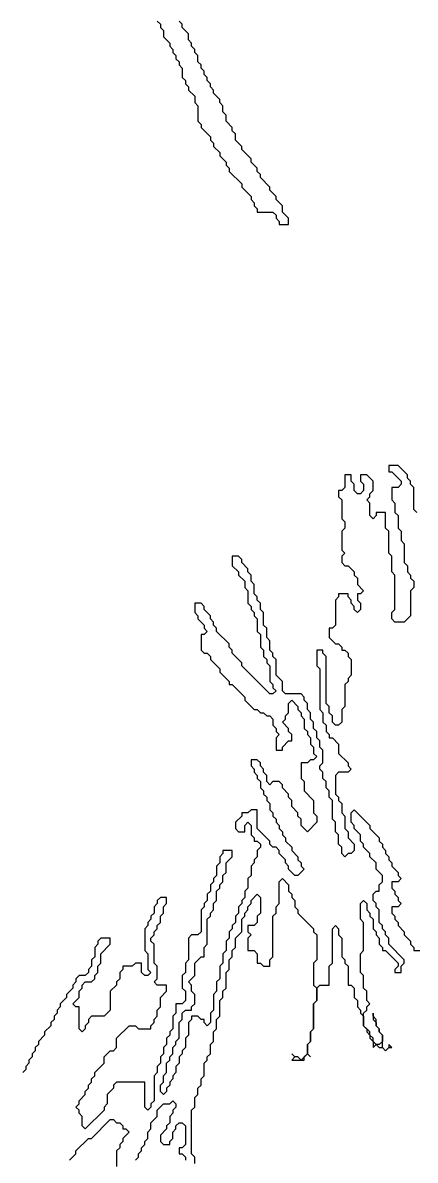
# Model space of a CAD drawing. Header units: metres. Extents: x 0 to 100, y 0 to 129.
# Drawn here: x 46.6 to 49.74, y 109.45 to 118.54 of the extents above; entities that cross this region are included whole.
import ezdxf

# ---------------------------------------------------------------- set-up
doc = ezdxf.new("R2010")
doc.units = ezdxf.units.M

msp = doc.modelspace()

# ---------------------------------------------------------------- linework, layer by layer
for points in [[(47.675, 118.55), (47.7, 118.525), (47.7, 118.5), (47.725, 118.475), (47.725, 118.425), (47.775, 118.375), (47.775, 118.35), (47.8, 118.325), (47.8, 118.3), (47.825, 118.275), (47.825, 118.25), (47.85, 118.225), (47.85, 118.2), (47.875, 118.175), (47.875, 118.1), (47.9, 118.075), (47.9, 118.05), (47.925, 118.025), (47.925, 118), (47.975, 117.95), (47.975, 117.9), (48, 117.875), (48, 117.75), (48.025, 117.725), (48.025, 117.7), (48.1, 117.625), (48.1, 117.6), (48.125, 117.575), (48.125, 117.55), (48.175, 117.5), (48.175, 117.475), (48.225, 117.425), (48.225, 117.4), (48.25, 117.375), (48.25, 117.35), (48.35, 117.25), (48.35, 117.225), (48.425, 117.15), (48.425, 117.125), (48.45, 117.1), (48.45, 117.075), (48.475, 117.05), (48.475, 117.025), (48.6, 117.025), (48.625, 117), (48.625, 116.975), (48.65, 116.95), (48.65, 116.925), (48.725, 116.925), (48.725, 116.975), (48.675, 117.025), (48.675, 117.075), (48.625, 117.125), (48.625, 117.15), (48.575, 117.2), (48.575, 117.225), (48.5, 117.3), (48.5, 117.325), (48.475, 117.35), (48.475, 117.375), (48.425, 117.425), (48.425, 117.45), (48.35, 117.525), (48.35, 117.55), (48.3, 117.6), (48.3, 117.65), (48.275, 117.675), (48.275, 117.7), (48.225, 117.75), (48.225, 117.8), (48.2, 117.825), (48.2, 117.875), (48.175, 117.9), (48.175, 117.925), (48.125, 117.975), (48.125, 118), (48.1, 118.025), (48.1, 118.05), (48.075, 118.075), (48.075, 118.1), (48.05, 118.125), (48.05, 118.15), (48.025, 118.175), (48.025, 118.2), (48, 118.225), (48, 118.275), (47.975, 118.3), (47.975, 118.325), (47.95, 118.35), (47.95, 118.375), (47.925, 118.4), (47.925, 118.45), (47.875, 118.5), (47.875, 118.525), (47.85, 118.55)], [(49.75, 114.625), (49.725, 114.65), (49.725, 114.825), (49.7, 114.85), (49.7, 114.875), (49.675, 114.9), (49.675, 114.925), (49.6, 115), (49.525, 115), (49.525, 114.95), (49.55, 114.95), (49.625, 114.875), (49.625, 114.85), (49.6, 114.825), (49.55, 114.825), (49.55, 114.725), (49.575, 114.7), (49.575, 114.625), (49.6, 114.6), (49.6, 114.5), (49.625, 114.475), (49.625, 114.4), (49.65, 114.375), (49.65, 114.225), (49.675, 114.2), (49.675, 114.15), (49.7, 114.125), (49.7, 114.1), (49.725, 114.075), (49.725, 114.025), (49.7, 114), (49.7, 113.8), (49.65, 113.75), (49.575, 113.75), (49.55, 113.775), (49.55, 113.825), (49.575, 113.85), (49.575, 114.125), (49.55, 114.15), (49.55, 114.275), (49.525, 114.3), (49.525, 114.475), (49.5, 114.5), (49.5, 114.625), (49.425, 114.625), (49.425, 114.6), (49.4, 114.575), (49.375, 114.6), (49.375, 114.7), (49.35, 114.725), (49.375, 114.75), (49.375, 114.775), (49.4, 114.8), (49.4, 114.875), (49.35, 114.925), (49.3, 114.925), (49.3, 114.875), (49.325, 114.85), (49.325, 114.8), (49.3, 114.775), (49.275, 114.775), (49.25, 114.8), (49.25, 114.85), (49.225, 114.875), (49.225, 114.925), (49.175, 114.925), (49.175, 114.825), (49.15, 114.8), (49.125, 114.8), (49.125, 114.75), (49.15, 114.725), (49.15, 114.575), (49.175, 114.55), (49.175, 114.5), (49.15, 114.475), (49.15, 114.325), (49.175, 114.3), (49.15, 114.275), (49.15, 114.225), (49.175, 114.2), (49.2, 114.2), (49.25, 114.15), (49.25, 114.125), (49.275, 114.1), (49.275, 114.05), (49.325, 114), (49.3, 113.975), (49.275, 113.975), (49.275, 113.925), (49.3, 113.9), (49.3, 113.85), (49.275, 113.825), (49.25, 113.85), (49.25, 113.875), (49.225, 113.9), (49.225, 113.925), (49.2, 113.95), (49.2, 113.975), (49.125, 113.975), (49.125, 113.95), (49.1, 113.925), (49.1, 113.725), (49.075, 113.7), (49.05, 113.7), (49.05, 113.625), (49.1, 113.575), (49.125, 113.575), (49.15, 113.55), (49.15, 113.525), (49.175, 113.525), (49.2, 113.5), (49.2, 113.475), (49.225, 113.45), (49.225, 113.325), (49.2, 113.3), (49.2, 113.275), (49.175, 113.25), (49.175, 113.075), (49.15, 113.05), (49.15, 112.95), (49.125, 112.925), (49.1, 112.925), (49.075, 112.95), (49.075, 113), (49.05, 113.025), (49.05, 113.075), (49.025, 113.1), (49.025, 113.475), (49, 113.5), (49, 113.525), (48.95, 113.525), (48.95, 113.4), (48.975, 113.375), (48.975, 113.05), (49, 113.025), (49, 112.95), (49.025, 112.925), (49.025, 112.875), (49.05, 112.85), (49.05, 112.825), (49.075, 112.825), (49.125, 112.775), (49.125, 112.7), (49.2, 112.625), (49.2, 112.6), (49.225, 112.575), (49.2, 112.55), (49.125, 112.55), (49.1, 112.525), (49.1, 112.375), (49.125, 112.35), (49.125, 112.325), (49.15, 112.3), (49.15, 112.225), (49.175, 112.2), (49.175, 112.1), (49.2, 112.075), (49.2, 112.025), (49.25, 111.975), (49.25, 111.925), (49.225, 111.9), (49.2, 111.9), (49.175, 111.875), (49.15, 111.9), (49.15, 111.95), (49.125, 111.975), (49.125, 112.05), (49.1, 112.075), (49.1, 112.15), (49.075, 112.175), (49.075, 112.325), (49.05, 112.35), (49.05, 112.4), (49.025, 112.425), (49.025, 112.475), (49, 112.5), (49, 112.55), (48.975, 112.575), (48.975, 112.6), (49, 112.625), (49, 112.725), (48.975, 112.75), (48.975, 112.8), (48.95, 112.825), (48.95, 112.875), (48.925, 112.9), (48.925, 112.95), (48.9, 112.975), (48.9, 113.025), (48.875, 113.05), (48.875, 113.1), (48.85, 113.125), (48.85, 113.15), (48.825, 113.175), (48.7, 113.175), (48.675, 113.2), (48.675, 113.275), (48.625, 113.325), (48.625, 113.45), (48.6, 113.475), (48.6, 113.5), (48.575, 113.525), (48.575, 113.6), (48.55, 113.625), (48.55, 113.7), (48.525, 113.725), (48.525, 113.825), (48.5, 113.85), (48.5, 113.9), (48.475, 113.925), (48.475, 113.95), (48.45, 113.975), (48.45, 114.05), (48.425, 114.075), (48.425, 114.125), (48.4, 114.15), (48.4, 114.175), (48.35, 114.225), (48.35, 114.25), (48.325, 114.275), (48.275, 114.275), (48.275, 114.2), (48.325, 114.15), (48.325, 114.125), (48.375, 114.075), (48.375, 114.025), (48.4, 114), (48.4, 113.9), (48.425, 113.875), (48.425, 113.85), (48.45, 113.825), (48.45, 113.8), (48.475, 113.775), (48.475, 113.675), (48.5, 113.65), (48.5, 113.55), (48.525, 113.525), (48.525, 113.475), (48.55, 113.45), (48.55, 113.425), (48.575, 113.4), (48.575, 113.275), (48.6, 113.25), (48.6, 113.225), (48.625, 113.2), (48.6, 113.175), (48.575, 113.175), (48.35, 113.4), (48.35, 113.425), (48.275, 113.5), (48.275, 113.525), (48.25, 113.55), (48.25, 113.575), (48.15, 113.675), (48.15, 113.7), (48.125, 113.725), (48.125, 113.75), (48.1, 113.775), (48.1, 113.8), (48.05, 113.85), (48.05, 113.875), (48.025, 113.9), (47.975, 113.9), (47.975, 113.825), (48, 113.8), (48, 113.775), (48.05, 113.725), (48.05, 113.7), (48.075, 113.675), (48.05, 113.65), (48.025, 113.65), (48.025, 113.525), (48.05, 113.5), (48.075, 113.5), (48.1, 113.475), (48.1, 113.45), (48.175, 113.375), (48.175, 113.35), (48.25, 113.275), (48.25, 113.25), (48.275, 113.25), (48.375, 113.15), (48.375, 113.125), (48.45, 113.05), (48.475, 113.05), (48.5, 113.025), (48.525, 113.025), (48.55, 113), (48.575, 113), (48.6, 112.975), (48.6, 112.925), (48.625, 112.9), (48.625, 112.875), (48.65, 112.85), (48.625, 112.825), (48.625, 112.725), (48.675, 112.725), (48.675, 112.75), (48.725, 112.8), (48.75, 112.8), (48.75, 112.85), (48.725, 112.875), (48.725, 112.9), (48.675, 112.95), (48.7, 112.975), (48.7, 113), (48.725, 113.025), (48.725, 113.1), (48.75, 113.125), (48.8, 113.075), (48.8, 113.05), (48.825, 113.025), (48.825, 113), (48.85, 112.975), (48.85, 112.9), (48.875, 112.875), (48.875, 112.85), (48.9, 112.825), (48.9, 112.775), (48.925, 112.75), (48.925, 112.7), (48.95, 112.675), (48.925, 112.65), (48.9, 112.65), (48.875, 112.625), (48.825, 112.625), (48.825, 112.5), (48.85, 112.475), (48.85, 112.4), (48.925, 112.325), (48.925, 112.225), (48.95, 112.2), (48.95, 112.15), (48.875, 112.075), (48.825, 112.125), (48.825, 112.175), (48.8, 112.2), (48.8, 112.225), (48.75, 112.275), (48.75, 112.325), (48.725, 112.35), (48.725, 112.375), (48.675, 112.425), (48.675, 112.45), (48.65, 112.475), (48.6, 112.475), (48.575, 112.45), (48.55, 112.475), (48.55, 112.525), (48.525, 112.55), (48.525, 112.575), (48.5, 112.6), (48.5, 112.625), (48.475, 112.65), (48.425, 112.65), (48.425, 112.6), (48.45, 112.575), (48.45, 112.55), (48.475, 112.525), (48.475, 112.5), (48.5, 112.475), (48.5, 112.425), (48.525, 112.4), (48.525, 112.375), (48.55, 112.35), (48.55, 112.325), (48.575, 112.3), (48.575, 112.25), (48.6, 112.225), (48.6, 112.2), (48.625, 112.175), (48.625, 112.15), (48.65, 112.125), (48.65, 112.1), (48.675, 112.075), (48.675, 112.05), (48.7, 112.025), (48.7, 112), (48.75, 111.95), (48.75, 111.925), (48.8, 111.875), (48.8, 111.85), (48.825, 111.825), (48.825, 111.8), (48.85, 111.775), (48.8, 111.725), (48.775, 111.725), (48.725, 111.775), (48.725, 111.8), (48.7, 111.825), (48.7, 111.85), (48.65, 111.9), (48.65, 111.925), (48.625, 111.95), (48.6, 111.95), (48.575, 111.975), (48.575, 112), (48.475, 112.1), (48.475, 112.25), (48.425, 112.25), (48.4, 112.225), (48.35, 112.225), (48.35, 112.2), (48.3, 112.15), (48.3, 112.1), (48.325, 112.075), (48.375, 112.075), (48.375, 112.125), (48.4, 112.15), (48.425, 112.125), (48.425, 112.05), (48.45, 112.025), (48.45, 112), (48.475, 112), (48.5, 111.975), (48.5, 111.95), (48.475, 111.925), (48.475, 111.875), (48.45, 111.85), (48.45, 111.825), (48.425, 111.8), (48.425, 111.725), (48.4, 111.7), (48.4, 111.625), (48.375, 111.6), (48.375, 111.55), (48.35, 111.525), (48.35, 111.5), (48.325, 111.475), (48.325, 111.425), (48.3, 111.4), (48.3, 111.35), (48.275, 111.325), (48.275, 111.3), (48.25, 111.275), (48.25, 111.225), (48.225, 111.2), (48.225, 111.125), (48.2, 111.1), (48.2, 111.025), (48.175, 111), (48.175, 110.9), (48.15, 110.875), (48.15, 110.8), (48.125, 110.775), (48.125, 110.65), (48.1, 110.625), (48.1, 110.55), (48.075, 110.525), (48.05, 110.55), (48.05, 110.575), (48.025, 110.575), (48, 110.6), (47.95, 110.6), (47.95, 110.575), (47.925, 110.55), (47.925, 110.45), (47.9, 110.425), (47.9, 110.35), (47.875, 110.325), (47.875, 110.3), (47.85, 110.275), (47.85, 110.225), (47.825, 110.2), (47.825, 110.15), (47.8, 110.125), (47.8, 110.1), (47.775, 110.075), (47.775, 110.05), (47.75, 110.025), (47.75, 110), (47.725, 109.975), (47.7, 110), (47.7, 110.05), (47.725, 110.075), (47.725, 110.125), (47.75, 110.15), (47.75, 110.225), (47.775, 110.25), (47.775, 110.275), (47.8, 110.3), (47.8, 110.35), (47.825, 110.375), (47.825, 110.4), (47.85, 110.425), (47.85, 110.55), (47.875, 110.575), (47.875, 110.625), (47.9, 110.65), (47.95, 110.65), (47.95, 110.675), (47.975, 110.7), (47.975, 110.775), (47.95, 110.8), (47.95, 110.85), (47.925, 110.875), (47.975, 110.925), (47.975, 111.025), (48.025, 111.075), (48.05, 111.075), (48.05, 111.15), (48.075, 111.175), (48.075, 111.375), (48.1, 111.4), (48.1, 111.425), (48.125, 111.45), (48.125, 111.5), (48.15, 111.525), (48.15, 111.6), (48.175, 111.625), (48.175, 111.65), (48.2, 111.675), (48.2, 111.725), (48.225, 111.75), (48.225, 111.825), (48.275, 111.875), (48.275, 111.925), (48.2, 111.925), (48.2, 111.9), (48.175, 111.875), (48.175, 111.825), (48.15, 111.8), (48.15, 111.725), (48.125, 111.7), (48.125, 111.675), (48.1, 111.65), (48.1, 111.6), (48.075, 111.575), (48.075, 111.525), (48.05, 111.5), (48.05, 111.475), (48.025, 111.45), (48.025, 111.275), (48, 111.25), (47.95, 111.25), (47.925, 111.225), (47.925, 111.05), (47.9, 111.025), (47.9, 110.95), (47.875, 110.925), (47.875, 110.825), (47.9, 110.8), (47.9, 110.725), (47.875, 110.7), (47.825, 110.7), (47.825, 110.625), (47.8, 110.6), (47.8, 110.5), (47.775, 110.475), (47.775, 110.45), (47.75, 110.425), (47.75, 110.375), (47.725, 110.35), (47.725, 110.3), (47.7, 110.275), (47.7, 110.225), (47.675, 110.2), (47.675, 110.15), (47.65, 110.125), (47.65, 109.925), (47.625, 109.9), (47.625, 109.875), (47.6, 109.85), (47.575, 109.875), (47.575, 110.075), (47.35, 110.075), (47.325, 110.05), (47.325, 110.025), (47.275, 109.975), (47.275, 109.9), (47.25, 109.875), (47.25, 109.85), (47.1, 109.7), (47.075, 109.725), (47.075, 109.8), (47.05, 109.825), (47.05, 109.85), (47.025, 109.875), (47.05, 109.9), (47.05, 109.925), (47.1, 109.975), (47.1, 110), (47.125, 110.025), (47.125, 110.05), (47.15, 110.075), (47.15, 110.1), (47.175, 110.125), (47.175, 110.15), (47.25, 110.225), (47.25, 110.275), (47.3, 110.325), (47.325, 110.325), (47.35, 110.35), (47.35, 110.425), (47.45, 110.525), (47.5, 110.525), (47.525, 110.5), (47.625, 110.5), (47.625, 110.525), (47.65, 110.55), (47.65, 110.575), (47.675, 110.6), (47.675, 110.65), (47.7, 110.675), (47.7, 110.75), (47.75, 110.8), (47.75, 110.85), (47.675, 110.85), (47.65, 110.875), (47.675, 110.9), (47.675, 111), (47.65, 111.025), (47.65, 111.175), (47.625, 111.2), (47.625, 111.225), (47.65, 111.25), (47.65, 111.275), (47.675, 111.3), (47.675, 111.325), (47.7, 111.35), (47.7, 111.4), (47.725, 111.425), (47.725, 111.475), (47.75, 111.5), (47.75, 111.55), (47.7, 111.55), (47.675, 111.525), (47.675, 111.5), (47.65, 111.475), (47.65, 111.425), (47.625, 111.4), (47.625, 111.375), (47.6, 111.35), (47.6, 111.325), (47.575, 111.3), (47.575, 111.125), (47.6, 111.1), (47.6, 110.975), (47.625, 110.95), (47.6, 110.925), (47.575, 110.925), (47.55, 110.95), (47.55, 111.025), (47.5, 111.025), (47.475, 111), (47.4, 111), (47.4, 110.975), (47.375, 110.95), (47.375, 110.9), (47.35, 110.875), (47.35, 110.85), (47.3, 110.8), (47.3, 110.65), (47.25, 110.6), (47.15, 110.6), (47.125, 110.575), (47.125, 110.55), (47.1, 110.525), (47.1, 110.5), (47.075, 110.475), (47.05, 110.5), (47.05, 110.675), (47.025, 110.675), (47, 110.7), (47.05, 110.75), (47.05, 110.8), (47.075, 110.825), (47.075, 110.85), (47.1, 110.875), (47.15, 110.875), (47.175, 110.9), (47.175, 110.925), (47.2, 110.95), (47.2, 111), (47.225, 111.025), (47.225, 111.1), (47.3, 111.175), (47.3, 111.225), (47.225, 111.225), (47.2, 111.2), (47.2, 111.175), (47.175, 111.15), (47.175, 111.075), (47.15, 111.05), (47.15, 111), (47.125, 110.975), (47.125, 110.95), (47.1, 110.925), (47.05, 110.925), (47.025, 110.9), (47.025, 110.875), (47, 110.85), (47, 110.825), (46.95, 110.775), (46.95, 110.75), (46.9, 110.7), (46.9, 110.675), (46.875, 110.65), (46.875, 110.625), (46.85, 110.6), (46.85, 110.575), (46.825, 110.55), (46.825, 110.525), (46.775, 110.475), (46.775, 110.45), (46.725, 110.4), (46.725, 110.375), (46.7, 110.35), (46.7, 110.325), (46.675, 110.3), (46.675, 110.275), (46.65, 110.25), (46.65, 110.225), (46.625, 110.2), (46.625, 110.175), (46.6, 110.15)], [(47.975, 109.425), (47.975, 109.475), (47.95, 109.5), (47.95, 109.85), (47.975, 109.875), (47.975, 109.95), (48, 109.975), (48, 110.025), (48.025, 110.05), (48.025, 110.1), (48.05, 110.125), (48.05, 110.225), (48.075, 110.25), (48.075, 110.275), (48.1, 110.3), (48.1, 110.375), (48.125, 110.4), (48.125, 110.475), (48.15, 110.5), (48.15, 110.575), (48.175, 110.6), (48.175, 110.725), (48.2, 110.75), (48.2, 110.8), (48.225, 110.825), (48.225, 110.95), (48.25, 110.975), (48.25, 111.05), (48.275, 111.075), (48.275, 111.125), (48.3, 111.15), (48.3, 111.225), (48.35, 111.275), (48.35, 111.375), (48.375, 111.4), (48.375, 111.425), (48.4, 111.45), (48.4, 111.475), (48.425, 111.5), (48.425, 111.525), (48.475, 111.575), (48.5, 111.55), (48.5, 111.425), (48.475, 111.4), (48.475, 111.35), (48.45, 111.325), (48.4, 111.325), (48.4, 111.275), (48.425, 111.25), (48.4, 111.225), (48.4, 111.125), (48.45, 111.125), (48.475, 111.1), (48.475, 111.025), (48.5, 111.025), (48.525, 111), (48.575, 111), (48.575, 111.05), (48.6, 111.075), (48.6, 111.4), (48.625, 111.425), (48.625, 111.475), (48.65, 111.5), (48.65, 111.675), (48.675, 111.7), (48.725, 111.65), (48.725, 111.6), (48.75, 111.575), (48.75, 111.55), (48.775, 111.525), (48.775, 111.475), (48.8, 111.45), (48.8, 111.425), (48.925, 111.3), (48.925, 111.275), (48.95, 111.25), (48.95, 111.05), (48.925, 111.025), (48.925, 110.85), (48.95, 110.825), (48.95, 110.725), (48.925, 110.7), (48.925, 110.5), (48.9, 110.475), (48.9, 110.4), (48.875, 110.375), (48.875, 110.3), (48.825, 110.25), (48.8, 110.275), (48.775, 110.275), (48.75, 110.3), (48.775, 110.275), (48.75, 110.25), (48.85, 110.25), (48.85, 110.275), (48.875, 110.3), (48.9, 110.275), (48.875, 110.3), (48.875, 110.375), (48.9, 110.4), (48.9, 110.475), (48.925, 110.5), (48.925, 110.7), (48.95, 110.725), (48.95, 110.825), (48.975, 110.85), (49.05, 110.85), (49.05, 111), (49.075, 111.025), (49.075, 111.3), (49.1, 111.325), (49.125, 111.3), (49.125, 111.25), (49.15, 111.225), (49.15, 111.075), (49.175, 111.05), (49.175, 111.025), (49.2, 111), (49.2, 110.85), (49.225, 110.85), (49.25, 110.825), (49.25, 110.75), (49.275, 110.725), (49.275, 110.675), (49.3, 110.65), (49.3, 110.625), (49.325, 110.6), (49.325, 110.525), (49.35, 110.5), (49.35, 110.475), (49.375, 110.45), (49.375, 110.425), (49.4, 110.4), (49.4, 110.35), (49.425, 110.375), (49.45, 110.35), (49.475, 110.35), (49.5, 110.325), (49.525, 110.35), (49.55, 110.35), (49.525, 110.375), (49.525, 110.35), (49.5, 110.325), (49.475, 110.35), (49.475, 110.45), (49.45, 110.475), (49.45, 110.5), (49.425, 110.525), (49.425, 110.575), (49.4, 110.6), (49.4, 110.625), (49.4, 110.575), (49.425, 110.55), (49.425, 110.525), (49.45, 110.5), (49.45, 110.475), (49.475, 110.45), (49.475, 110.4), (49.45, 110.375), (49.425, 110.375), (49.4, 110.4), (49.4, 110.425), (49.375, 110.45), (49.375, 110.475), (49.325, 110.525), (49.325, 110.625), (49.35, 110.65), (49.35, 110.675), (49.375, 110.7), (49.35, 110.725), (49.35, 110.8), (49.325, 110.825), (49.325, 110.925), (49.3, 110.95), (49.3, 111.1), (49.325, 111.125), (49.325, 111.35), (49.3, 111.375), (49.3, 111.5), (49.325, 111.525), (49.35, 111.5), (49.35, 111.45), (49.375, 111.425), (49.375, 111.4), (49.4, 111.375), (49.4, 111.3), (49.425, 111.275), (49.425, 111.25), (49.45, 111.225), (49.45, 111.175), (49.475, 111.15), (49.475, 111.125), (49.5, 111.125), (49.6, 111.025), (49.6, 111), (49.575, 110.975), (49.575, 110.95), (49.625, 110.95), (49.625, 111), (49.65, 111.025), (49.65, 111.05), (49.525, 111.175), (49.525, 111.225), (49.5, 111.25), (49.5, 111.275), (49.475, 111.3), (49.475, 111.325), (49.45, 111.35), (49.45, 111.45), (49.425, 111.475), (49.425, 111.5), (49.4, 111.525), (49.4, 111.575), (49.425, 111.6), (49.45, 111.6), (49.45, 111.65), (49.475, 111.675), (49.475, 111.725), (49.425, 111.775), (49.425, 111.825), (49.375, 111.875), (49.375, 111.9), (49.325, 111.95), (49.325, 111.975), (49.3, 112), (49.3, 112.05), (49.25, 112.1), (49.25, 112.125), (49.225, 112.15), (49.225, 112.225), (49.25, 112.25), (49.375, 112.125), (49.375, 112.1), (49.45, 112.025), (49.45, 112), (49.475, 111.975), (49.475, 111.95), (49.5, 111.925), (49.5, 111.9), (49.525, 111.875), (49.525, 111.85), (49.55, 111.825), (49.55, 111.8), (49.6, 111.75), (49.6, 111.725), (49.625, 111.7), (49.6, 111.675), (49.55, 111.675), (49.55, 111.625), (49.575, 111.6), (49.575, 111.575), (49.6, 111.55), (49.6, 111.525), (49.625, 111.5), (49.6, 111.475), (49.55, 111.475), (49.55, 111.425), (49.575, 111.4), (49.575, 111.375), (49.6, 111.35), (49.6, 111.325), (49.65, 111.275), (49.65, 111.25), (49.7, 111.2), (49.7, 111.175), (49.725, 111.15), (49.725, 111.125), (49.775, 111.125)], [(47.5, 109.45), (47.525, 109.475), (47.525, 109.5), (47.55, 109.525), (47.55, 109.55), (47.575, 109.575), (47.575, 109.6), (47.6, 109.625), (47.6, 109.675), (47.625, 109.7), (47.625, 109.75), (47.675, 109.8), (47.675, 109.85), (47.725, 109.9), (47.775, 109.9), (47.8, 109.925), (47.825, 109.9), (47.825, 109.875), (47.8, 109.85), (47.8, 109.825), (47.775, 109.8), (47.775, 109.75), (47.75, 109.725), (47.75, 109.7), (47.7, 109.65), (47.7, 109.6), (47.725, 109.575), (47.775, 109.575), (47.775, 109.6), (47.8, 109.625), (47.8, 109.675), (47.825, 109.7), (47.825, 109.725), (47.85, 109.75), (47.875, 109.75), (47.9, 109.725), (47.9, 109.575), (47.875, 109.55), (47.85, 109.55), (47.85, 109.5), (47.875, 109.5), (47.9, 109.475), (47.9, 109.45)], [(46.975, 109.45), (47.025, 109.5), (47.025, 109.525), (47.125, 109.625), (47.15, 109.625), (47.3, 109.775), (47.325, 109.775), (47.35, 109.75), (47.375, 109.75), (47.4, 109.725), (47.4, 109.7), (47.425, 109.7), (47.45, 109.675), (47.4, 109.625), (47.4, 109.6), (47.375, 109.575), (47.375, 109.55), (47.35, 109.525), (47.35, 109.4)]]:
    msp.add_lwpolyline(points)

doc.saveas('drawing.dxf')
